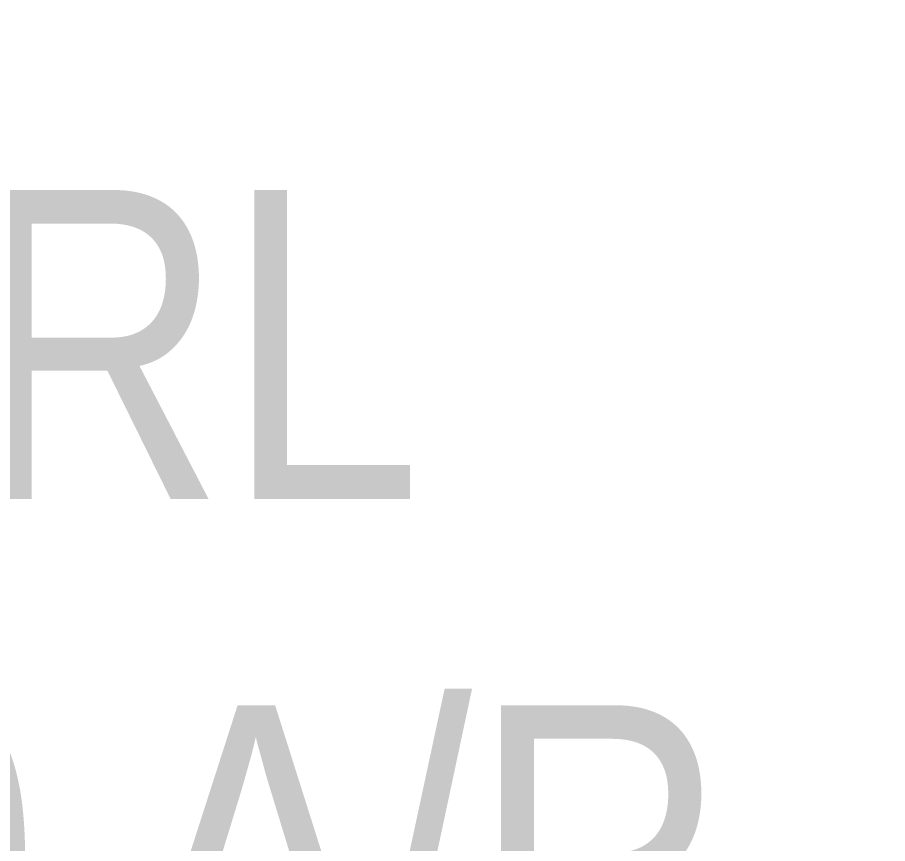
# Model space of a CAD drawing. Extents: x 383425 to 391668, y 6055101 to 6059545.
# Drawn here: x 387331.53 to 387359.69, y 6058380.06 to 6058406.79 of the extents above; entities that cross this region are included whole.
import ezdxf

# ---------------------------------------------------------------- set-up
doc = ezdxf.new("R2010")
doc.units = 0
doc.header["$LTSCALE"] = 5
doc.header["$PDMODE"] = 35
doc.header["$PDSIZE"] = 20
doc.layers.get('Defpoints').update_dxf_attribs({"color": 9})
doc.layers.add('F-AR-T', color=190, linetype='Continuous', lineweight=9)
doc.styles.add('80CG', font='ARIALN.TTF', dxfattribs={"height": 10})
doc.dimstyles.new('Compass 5 000', dxfattribs={"dimscale": 5, "dimtxt": 9, "dimasz": 2, "dimexe": 0.2, "dimexo": 0.0625, "dimgap": 0.5, "dimtad": 0, "dimtih": 1, "dimtoh": 1, "dimzin": 0, "dimdsep": 46, "dimtxsty": '80CG', "dimcen": 0.1, "dimse1": 1, "dimse2": 1, "dimclrd": 256, "dimclrt": 256, "dimaunit": 1, "dimadec": 4, "dimazin": 0, "dimtfac": 0.06, "dimtofl": 0, "dimtmove": 0, "dimatfit": 1, "dimfxl": 0.2, "dimtolj": 1, "dimtzin": 0, "dimlwd": -1, "dimarcsym": 0})

# ---------------------------------------------------------------- blocks, each defined once
blk = doc.blocks.new('*D58')
at = {"layer": 'Defpoints', "color": 0, "transparency": 16777216}
for p in [(387435.581, 6058431.028), (387431.66, 6058426.378), (387450.872, 6058418.136)]:
    blk.add_point(p, dxfattribs=at)
at = {"layer": 'F-AR-T', "transparency": 16777216}
for p, q in [((387424.015, 6058432.824), (387416.37, 6058439.27)), ((387446.951, 6058413.486), (387431.66, 6058426.378)), ((387439.306, 6058419.932), (387368.33, 6058369.694)), ((387454.597, 6058407.04), (387462.242, 6058400.594)), ((387368.33, 6058369.694), (387363.33, 6058369.694))]:
    blk.add_line(p, q, dxfattribs=at)
for points in [[(387425.09, 6058434.098), (387422.941, 6058431.55), (387431.66, 6058426.378)], [(387455.671, 6058408.314), (387453.522, 6058405.766), (387446.951, 6058413.486)]]:
    blk.add_solid(points, dxfattribs=at)
at = {"layer": 'F-AR-T', "transparency": 16777216, "insert": (387329.039, 6058369.694), "char_height": 10, "attachment_point": 5, "style": '80CG'}
blk.add_mtext('\\A1;CNRL\\P20.00 A/R\\PLOC 130324\\P(Expired)', dxfattribs=at)
blk = doc.blocks.new('*D59')
at = {"layer": 'Defpoints', "color": 0, "transparency": 16777216}
for p in [(387343.73, 6058492.82), (387314.909, 6058458.12), (387328.23, 6058447.055)]:
    blk.add_point(p, dxfattribs=at)
at = {"layer": 'F-AR-T', "transparency": 16777216}
for p, q in [((387363.441, 6058489.448), (387369.83, 6058497.141)), ((387321.841, 6058439.363), (387257.373, 6058361.744)), ((387257.373, 6058361.744), (387247.373, 6058361.744))]:
    blk.add_line(p, q, dxfattribs=at)
for points in [[(387362.159, 6058490.513), (387364.723, 6058488.383), (387357.052, 6058481.755)], [(387320.559, 6058440.427), (387323.123, 6058438.298), (387328.23, 6058447.055)]]:
    blk.add_solid(points, dxfattribs=at)
at = {"layer": 'F-AR-T', "transparency": 16777216, "insert": (387207.626, 6058361.744), "char_height": 10, "attachment_point": 5, "style": '80CG'}
blk.add_mtext('\\A1;Weyerhaeuser\\P45.72 A/R \\PDLO 4508', dxfattribs=at)

msp = doc.modelspace()

# ---------------------------------------------------------------- dimensions: what is measured, and where the dimension line sits
at = {"layer": 'F-AR-T'}
dim = msp.add_linear_dim(base=(387328.23, 6058447.055), p1=(387343.73, 6058492.82), p2=(387314.909, 6058458.12), angle=230.2878, text='Weyerhaeuser\\P45.72 A/R \\PDLO 4508', dimstyle='Compass 5 000', dxfattribs=at)
dim.commit()
dim.dimension.update_dxf_attribs({"geometry": '*D59', "text_midpoint": (387207.626, 6058361.744), "dimtype": 161})
dim = msp.add_linear_dim(base=(387431.66, 6058426.378), p1=(387450.872, 6058418.136), p2=(387435.581, 6058431.028), angle=139.8648, text='CNRL\\P20.00 A/R\\PLOC 130324\\P(Expired)', dimstyle='Compass 5 000', override={"dimtmove": 1}, dxfattribs=at)
dim.commit()
dim.dimension.update_dxf_attribs({"geometry": '*D58', "text_midpoint": (387360.83, 6058369.694), "dimtype": 161})

doc.saveas('drawing.dxf')
